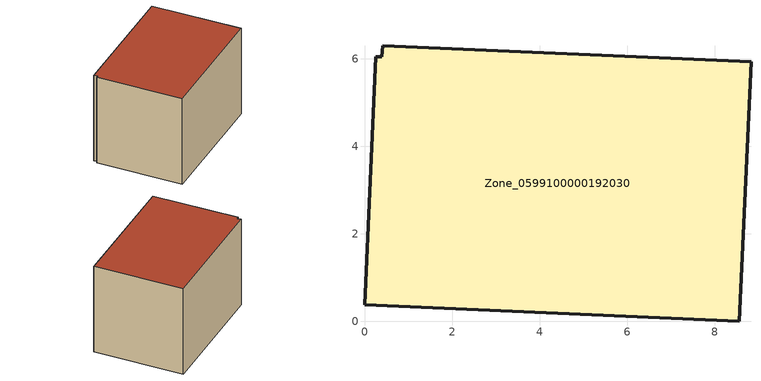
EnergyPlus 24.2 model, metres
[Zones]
Zone_0599100000192030
 floor ground (C_G): 0.4,6.04 0.41,6.29 8.83,5.93 8.56,0 0,0.37 0.25,6.04 z2.17
 wall outside (C_F): 8.56,0 8.83,5.93 0.41,6.29 0.4,6.04 0.25,6.04 0,0.37 8.56,0 z2.17:8.31
 roof outside (C_R): 0.41,6.29 0.4,6.04 0.25,6.04 0,0.37 8.56,0 8.83,5.93 z8.31
[BUILDING]
Pand.0599100000192030: North Axis=0; Terrain=City; Loads Convergence Tolerance Value=0.04; Temperature Convergence Tolerance Value=0.4; Solar Distribution=FullExterior; Maximum Number of Warmup Days=25; Minimum Number of Warmup Days=1
[Site:Location]
Rotterdam.The.Hague.AP_ZH_NLD Design_Conditions: Latitude=51.96; Longitude=4.45; Time Zone=1; Elevation=-4.5
[SITE:GROUNDTEMPERATURE:BUILDINGSURFACE]
18, 18, 18, 18, 18, 18, 18, 18, 18, 18, 18, 18
[MATERIAL] Thermal Absorptance=0.9; Solar Absorptance=0.7; Visible Absorptance=0.7
Name | Roughness | Thickness | Conductivity | Density | Specific Heat
G.TI.1946-1964 | MediumSmooth | 0.15 | 1 | 540 | 1210
F.TI.1946-1964 | Rough | 0.3 | 0.857143 | 1920 | 840
R.TI.1946-1964 | MediumRough | 0.2 | 0.277778 | 1500 | 1000
[CONSTRUCTION]
C_G: G.TI.1946-1964
C_F: F.TI.1946-1964
C_R: R.TI.1946-1964
[ZONE]
Zone_0599100000192030: Type=1; Multiplier=1; Ceiling Height=Autocalculate; Volume=Autocalculate; Floor Area=autocalculate; Part of Total Floor Area=Yes
[ZONEINFILTRATION:DESIGNFLOWRATE]
Infil_Zone_0599100000192030: Zone or ZoneList or Space or SpaceList=Zone_0599100000192030; Schedule=AlwaysOn; Design Flow Rate Calculation Method=Flow/Area; Flow Rate per Floor Area=0.003; Constant Term Coefficient=1; Temperature Term Coefficient=0; Velocity Term Coefficient=0; Velocity Squared Term Coefficient=0
[HVACTEMPLATE:ZONE:IDEALLOADSAIRSYSTEM]
Zone_0599100000192030: Maximum Heating Supply Air Temperature=50; Minimum Cooling Supply Air Temperature=13; Maximum Heating Supply Air Humidity Ratio=0.0156; Minimum Cooling Supply Air Humidity Ratio=0.0077; Heating Limit=NoLimit; Cooling Limit=NoLimit; Dehumidification Control Type=ConstantSensibleHeatRatio; Cooling Sensible Heat Ratio=0.7; Dehumidification Setpoint=60; Humidification Control Type=None; Humidification Setpoint=30; Outdoor Air Method=None; Outdoor Air Flow Rate per Person=0.00944; Outdoor Air Flow Rate per Zone Floor Area=0; Outdoor Air Flow Rate per Zone=0; Demand Controlled Ventilation Type=None; Outdoor Air Economizer Type=NoEconomizer; Heat Recovery Type=None; Sensible Heat Recovery Effectiveness=0.7; Latent Heat Recovery Effectiveness=0.65
[ZONECONTROL:THERMOSTAT]
ThermostatControl_Zone_0599100000192030: Zone or ZoneList=Zone_0599100000192030; Control Type Schedule=DualSetpointControlType; Control 1=Thermostat_Zone_0599100000192030; Temperature Difference Between Cutout And Setpoint=0
[THERMOSTATSETPOINT:DUALSETPOINT]
Thermostat_Zone_0599100000192030: Heating Setpoint Temperature Schedule=HeatingSetpoint_Zone_0599100000192030; Cooling Setpoint Temperature Schedule=CoolingSetpoint_Zone_0599100000192030
[SCHEDULE:COMPACT]
HeatingSetpoint_Zone_0599100000192030: Through: 12/31, For: AllDays, Until: 24:00, 21
CoolingSetpoint_Zone_0599100000192030: Through: 12/31, For: AllDays, Until: 24:00, 24
DualSetpointControlType: Through: 12/31, For: AllDays, Until: 24:00, 4
AlwaysOn: Through: 12/31, For: AllDays, Until: 24:00, 1
